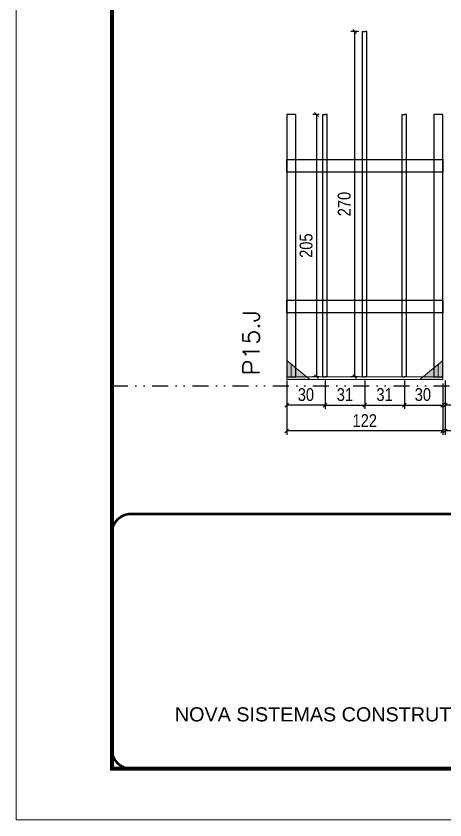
# Model space of a CAD drawing. Extents: x 14400 to 20667, y -21631 to 6985.
# Drawn here: x 14413 to 14749, y 2489 to 3117 of the extents above; entities that cross this region are included whole.
import ezdxf

# ---------------------------------------------------------------- set-up
doc = ezdxf.new("R2010")
doc.units = 0
for name, pattern in [('CONTINUO', [0]), ('DASHED', [0.75, 0.5, -0.25]), ('DIVIDE2', [0.625, 0.25, -0.125, 0, -0.125, 0, -0.125]), ('HIDDEN', [0.375, 0.25, -0.125])]:
    doc.linetypes.add(name, pattern=pattern)
for name, color, linetype in [('COTA', 241, 'Continuous'), ('Nível', 160, 'Continuous'), ('SARR_2.2x10', 60, 'Continuous'), ('SARR_3.5x7', 81, 'Continuous'), ('SARR_7x7', 40, 'Continuous')]:
    doc.layers.add(name, color=color, linetype=linetype)
for name, color, linetype, lineweight in [('Folhas', 255, 'Continuous', 9), ('Madeira', 126, 'Continuous', 18), ('Sarr 2.2x7', 40, 'Continuous', 9), ('SARRAFO DE PRESSAO', 251, 'DASHED', 9), ('Texto Seção', 7, 'Continuous', 15)]:
    doc.layers.add(name, color=color, linetype=linetype, lineweight=lineweight)
doc.styles.add('ARIAL', font='arial.ttf')
doc.styles.add('COTA TECNICA', font='techl___.ttf', dxfattribs={"height": 10})
doc.styles.add('REGUA-120', font='ROMANS.shx', dxfattribs={"height": 15})
doc.dimstyles.new('PAINEL', dxfattribs={"dimtxt": 10, "dimasz": 3, "dimexe": 3, "dimexo": 3, "dimgap": 3, "dimtad": 1, "dimdec": 1, "dimzin": 12, "dimdsep": 46, "dimtxsty": 'COTA TECNICA', "dimblk1": 'OBLIQUE', "dimblk2": 'OBLIQUE', "dimsah": 1, "dimcen": 0.9, "dimclrd": 4, "dimclre": 4, "dimclrt": 240, "dimadec": 1, "dimazin": 3, "dimtfac": 1, "dimtdec": 1, "dimtmove": 0, "dimatfit": 3, "dimfxl": 1, "dimtolj": 1, "dimtzin": 12, "dimarcsym": 0})

# ---------------------------------------------------------------- blocks, each defined once
blk = doc.blocks.new('9999999999')
at = {"color": 30, "linetype": 'CONTINUO', "const_width": 2}
blk.add_lwpolyline([(99583.98, 34230.21), (99583.98, 34414.45, 0.414214), (99568.98, 34429.45), (98228.98, 34429.45, 0.414214), (98213.98, 34414.45), (98213.98, 34245.21, 0.414214), (98228.98, 34230.21), (99583.98, 34230.21)], format="xyb", dxfattribs=at)
at = {"layer": 'Folhas'}
blk.add_lwpolyline([(98138.98, 34190.21), (99623.98, 34190.21), (99623.98, 35240.21), (98138.98, 35240.21)], close=True, dxfattribs=at)
at = {"layer": 'Folhas', "color": 30, "const_width": 3}
blk.add_lwpolyline([(98213.98, 34230.21), (99583.98, 34230.21), (99583.98, 35200.21), (98213.98, 35200.21)], close=True, dxfattribs=at)
at = {"color": 7, "linetype": 'Continuous', "ltscale": 5, "style": 'ARIAL'}
blk.add_text('NOVA SISTEMAS CONSTRUTIVOS', height=11.0592, dxfattribs=at).set_placement((98263.19, 34267.21))
blk = doc.blocks.new('_Oblique')
at = {"color": 0, "linetype": 'ByBlock', "lineweight": -2}
blk.add_line((-0.5, -0.5), (0.5, 0.5), dxfattribs=at)
blk = doc.blocks.new('*D924')
at = {"layer": 'COTA', "color": 4, "lineweight": -2, "transparency": 16777216}
for p, q in [((14749.18, 2817.28), (14749.18, 2790.11)), ((14849.18, 2817.28), (14849.18, 2790.11)), ((14849.18, 2793.11), (14749.18, 2793.11))]:
    blk.add_line(p, q, dxfattribs=at)
at = {"layer": 'Defpoints', "color": 0, "transparency": 16777216}
for p in [(14749.18, 2820.28), (14849.18, 2820.28), (14749.18, 2793.11)]:
    blk.add_point(p, dxfattribs=at)
at = {"layer": 'COTA', "color": 4, "lineweight": -2, "transparency": 16777216, "xscale": 3, "yscale": 3, "zscale": 3, "rotation": 180}
blk.add_blockref('_Oblique', (14749.18, 2793.11), dxfattribs=at)
at = {"layer": 'COTA', "color": 4, "lineweight": -2, "transparency": 16777216, "xscale": 3, "yscale": 3, "zscale": 3}
blk.add_blockref('_Oblique', (14849.18, 2793.11), dxfattribs=at)
at = {"layer": 'COTA', "color": 240, "transparency": 16777216, "insert": (14799.18, 2801.21), "char_height": 10, "attachment_point": 5, "style": 'COTA TECNICA'}
blk.add_mtext('\\A1;100', dxfattribs=at)
blk = doc.blocks.new('*D925')
at = {"layer": 'COTA', "color": 4, "lineweight": -2, "transparency": 16777216}
for p, q in [((14749.18, 2832.48), (14749.18, 2810.28)), ((14774.18, 2832.48), (14774.18, 2810.28)), ((14774.18, 2813.28), (14749.18, 2813.28))]:
    blk.add_line(p, q, dxfattribs=at)
at = {"layer": 'Defpoints', "color": 0, "transparency": 16777216}
for p in [(14749.18, 2835.48), (14774.18, 2835.48), (14749.18, 2813.28)]:
    blk.add_point(p, dxfattribs=at)
at = {"layer": 'COTA', "color": 4, "lineweight": -2, "transparency": 16777216, "xscale": 3, "yscale": 3, "zscale": 3, "rotation": 180}
blk.add_blockref('_Oblique', (14749.18, 2813.28), dxfattribs=at)
at = {"layer": 'COTA', "color": 4, "lineweight": -2, "transparency": 16777216, "xscale": 3, "yscale": 3, "zscale": 3}
blk.add_blockref('_Oblique', (14774.18, 2813.28), dxfattribs=at)
at = {"layer": 'COTA', "color": 240, "transparency": 16777216, "insert": (14761.68, 2821.39), "char_height": 10, "attachment_point": 5, "style": 'COTA TECNICA'}
blk.add_mtext('\\A1;25', dxfattribs=at)
blk = doc.blocks.new('*D929')
at = {"layer": 'COTA', "color": 4, "lineweight": -2, "transparency": 16777216}
for p, q in [((14625.18, 2817.28), (14625.18, 2790.11)), ((14747.18, 2817.28), (14747.18, 2790.11)), ((14747.18, 2793.11), (14625.18, 2793.11))]:
    blk.add_line(p, q, dxfattribs=at)
at = {"layer": 'Defpoints', "color": 0, "transparency": 16777216}
for p in [(14625.18, 2820.28), (14747.18, 2820.28), (14625.18, 2793.11)]:
    blk.add_point(p, dxfattribs=at)
at = {"layer": 'COTA', "color": 4, "lineweight": -2, "transparency": 16777216, "xscale": 3, "yscale": 3, "zscale": 3, "rotation": 180}
blk.add_blockref('_Oblique', (14625.18, 2793.11), dxfattribs=at)
at = {"layer": 'COTA', "color": 4, "lineweight": -2, "transparency": 16777216, "xscale": 3, "yscale": 3, "zscale": 3}
blk.add_blockref('_Oblique', (14747.18, 2793.11), dxfattribs=at)
at = {"layer": 'COTA', "color": 240, "transparency": 16777216, "insert": (14686.18, 2801.17), "char_height": 10, "attachment_point": 5, "style": 'COTA TECNICA'}
blk.add_mtext('\\A1;122', dxfattribs=at)
blk = doc.blocks.new('*D930')
at = {"layer": 'COTA', "color": 4, "lineweight": -2, "transparency": 16777216}
for p, q in [((14625.18, 2832.48), (14625.18, 2810.28)), ((14655.18, 2832.48), (14655.18, 2810.28)), ((14655.18, 2813.28), (14625.18, 2813.28))]:
    blk.add_line(p, q, dxfattribs=at)
at = {"layer": 'Defpoints', "color": 0, "transparency": 16777216}
for p in [(14625.18, 2835.48), (14655.18, 2835.48), (14625.18, 2813.28)]:
    blk.add_point(p, dxfattribs=at)
at = {"layer": 'COTA', "color": 4, "lineweight": -2, "transparency": 16777216, "xscale": 3, "yscale": 3, "zscale": 3, "rotation": 180}
blk.add_blockref('_Oblique', (14625.18, 2813.28), dxfattribs=at)
at = {"layer": 'COTA', "color": 4, "lineweight": -2, "transparency": 16777216, "xscale": 3, "yscale": 3, "zscale": 3}
blk.add_blockref('_Oblique', (14655.18, 2813.28), dxfattribs=at)
at = {"layer": 'COTA', "color": 240, "transparency": 16777216, "insert": (14640.18, 2821.5), "char_height": 10, "attachment_point": 5, "style": 'COTA TECNICA'}
blk.add_mtext('\\A1;30', dxfattribs=at)
blk = doc.blocks.new('*D931')
at = {"layer": 'COTA', "color": 4, "lineweight": -2, "transparency": 16777216}
for p, q in [((14717.18, 2832.48), (14717.18, 2810.28)), ((14747.18, 2830.28), (14747.18, 2810.28)), ((14717.18, 2813.28), (14747.18, 2813.28))]:
    blk.add_line(p, q, dxfattribs=at)
at = {"layer": 'Defpoints', "color": 0, "transparency": 16777216}
for p in [(14717.18, 2835.48), (14747.18, 2833.28), (14747.18, 2813.28)]:
    blk.add_point(p, dxfattribs=at)
at = {"layer": 'COTA', "color": 4, "lineweight": -2, "transparency": 16777216, "xscale": 3, "yscale": 3, "zscale": 3, "rotation": 180}
blk.add_blockref('_Oblique', (14717.18, 2813.28), dxfattribs=at)
at = {"layer": 'COTA', "color": 4, "lineweight": -2, "transparency": 16777216, "xscale": 3, "yscale": 3, "zscale": 3}
blk.add_blockref('_Oblique', (14747.18, 2813.28), dxfattribs=at)
at = {"layer": 'COTA', "color": 240, "transparency": 16777216, "insert": (14731.68, 2821.5), "char_height": 10, "attachment_point": 5, "style": 'COTA TECNICA'}
blk.add_mtext('\\A1;30', dxfattribs=at)
blk = doc.blocks.new('*D932')
at = {"layer": 'COTA', "color": 4, "lineweight": -2, "transparency": 16777216}
for p, q in [((14655.18, 2832.48), (14655.18, 2810.28)), ((14686.18, 2832.48), (14686.18, 2810.28)), ((14655.18, 2813.28), (14686.18, 2813.28))]:
    blk.add_line(p, q, dxfattribs=at)
at = {"layer": 'Defpoints', "color": 0, "transparency": 16777216}
for p in [(14655.18, 2835.48), (14686.18, 2835.48), (14686.18, 2813.28)]:
    blk.add_point(p, dxfattribs=at)
at = {"layer": 'COTA', "color": 4, "lineweight": -2, "transparency": 16777216, "xscale": 3, "yscale": 3, "zscale": 3, "rotation": 180}
blk.add_blockref('_Oblique', (14655.18, 2813.28), dxfattribs=at)
at = {"layer": 'COTA', "color": 4, "lineweight": -2, "transparency": 16777216, "xscale": 3, "yscale": 3, "zscale": 3}
blk.add_blockref('_Oblique', (14686.18, 2813.28), dxfattribs=at)
at = {"layer": 'COTA', "color": 240, "transparency": 16777216, "insert": (14670.68, 2821.5), "char_height": 10, "attachment_point": 5, "style": 'COTA TECNICA'}
blk.add_mtext('\\A1;31', dxfattribs=at)
blk = doc.blocks.new('*D933')
at = {"layer": 'COTA', "color": 4, "lineweight": -2, "transparency": 16777216}
for p, q in [((14686.18, 2832.48), (14686.18, 2810.28)), ((14717.18, 2832.48), (14717.18, 2810.28)), ((14686.18, 2813.28), (14717.18, 2813.28))]:
    blk.add_line(p, q, dxfattribs=at)
at = {"layer": 'Defpoints', "color": 0, "transparency": 16777216}
for p in [(14686.18, 2835.48), (14717.18, 2835.48), (14717.18, 2813.28)]:
    blk.add_point(p, dxfattribs=at)
at = {"layer": 'COTA', "color": 4, "lineweight": -2, "transparency": 16777216, "xscale": 3, "yscale": 3, "zscale": 3, "rotation": 180}
blk.add_blockref('_Oblique', (14686.18, 2813.28), dxfattribs=at)
at = {"layer": 'COTA', "color": 4, "lineweight": -2, "transparency": 16777216, "xscale": 3, "yscale": 3, "zscale": 3}
blk.add_blockref('_Oblique', (14717.18, 2813.28), dxfattribs=at)
at = {"layer": 'COTA', "color": 240, "transparency": 16777216, "insert": (14701.68, 2821.5), "char_height": 10, "attachment_point": 5, "style": 'COTA TECNICA'}
blk.add_mtext('\\A1;31', dxfattribs=at)
blk = doc.blocks.new('*D950')
at = {"layer": 'COTA', "color": 4, "lineweight": -2, "transparency": 16777216}
for p, q in [((14650.44, 3040.45), (14645.48, 3040.45)), ((14648.48, 3040.45), (14648.48, 2835.48)), ((14650.43, 2835.48), (14645.48, 2835.48))]:
    blk.add_line(p, q, dxfattribs=at)
at = {"layer": 'Defpoints', "color": 0, "transparency": 16777216}
for p in [(14653.44, 3040.45), (14648.48, 2835.48), (14653.43, 2835.48)]:
    blk.add_point(p, dxfattribs=at)
at = {"layer": 'COTA', "color": 4, "lineweight": -2, "transparency": 16777216, "xscale": 3, "yscale": 3, "zscale": 3}
for p, rotation in [((14648.48, 3040.45), 90), ((14648.48, 2835.48), 270)]:
    blk.add_blockref('_Oblique', p, dxfattribs=dict(at, rotation=rotation))
at = {"layer": 'COTA', "color": 240, "transparency": 16777216, "insert": (14640.37, 2937.97), "char_height": 10, "attachment_point": 5, "rotation": 90, "style": 'COTA TECNICA'}
blk.add_mtext('\\A1;205', dxfattribs=at)
blk = doc.blocks.new('*D1305')
at = {"layer": 'COTA', "color": 4, "lineweight": -2, "transparency": 16777216}
for p, q in [((14681.43, 3105.45), (14675.34, 3105.45)), ((14678.34, 2835.48), (14678.34, 3105.45)), ((14681.43, 2835.48), (14675.34, 2835.48))]:
    blk.add_line(p, q, dxfattribs=at)
at = {"layer": 'Defpoints', "color": 0, "transparency": 16777216}
for p in [(14678.34, 3105.45), (14684.43, 3105.45), (14684.43, 2835.48)]:
    blk.add_point(p, dxfattribs=at)
at = {"layer": 'COTA', "color": 4, "lineweight": -2, "transparency": 16777216, "xscale": 3, "yscale": 3, "zscale": 3}
for p, rotation in [((14678.34, 3105.45), 90), ((14678.34, 2835.48), 270)]:
    blk.add_blockref('_Oblique', p, dxfattribs=dict(at, rotation=rotation))
at = {"layer": 'COTA', "color": 240, "transparency": 16777216, "insert": (14670.24, 2970.47), "char_height": 10, "attachment_point": 5, "rotation": 90, "style": 'COTA TECNICA'}
blk.add_mtext('\\A1;270', dxfattribs=at)

msp = doc.modelspace()

# ---------------------------------------------------------------- hatches: boundary and pattern name
at = {"layer": 'Madeira'}
h = msp.add_hatch(color=252, dxfattribs=at)
h.dxf.hatch_style = 2
h.paths.add_polyline_path([(14625.18, 2848.28), (14625.18, 2833.28), (14643.18, 2833.28)])
h = msp.add_hatch(color=252, dxfattribs=at)
h.dxf.hatch_style = 2
h.paths.add_polyline_path([(14747.18, 2848.28), (14747.18, 2833.28), (14729.18, 2833.28)])

# ---------------------------------------------------------------- linework, layer by layer
at = {"layer": 'Madeira', "color": 1, "linetype": 'HIDDEN'}
for p, q in [((14628.68, 2844.78), (14628.68, 2835.48)), ((14628.68, 2844.78), (14628.68, 2835.48)), ((14632.18, 2841.28), (14632.18, 2835.48)), ((14743.68, 2844.78), (14743.68, 2835.48)), ((14743.68, 2844.78), (14743.68, 2835.48)), ((14635.02, 2835.48), (14625.18, 2835.48)), ((14635.02, 2835.48), (14625.18, 2835.48)), ((14640.98, 2835.48), (14625.18, 2835.48)), ((14731.38, 2835.48), (14747.18, 2835.48)), ((14737.35, 2835.48), (14747.18, 2835.48)), ((14737.35, 2835.48), (14747.18, 2835.48))]:
    msp.add_line(p, q, dxfattribs=at)
at = {"layer": 'Madeira'}
msp.add_line((14625.18, 2835.48), (14625.18, 2833.28), dxfattribs=at)
msp.add_line((14625.18, 2835.48), (14625.18, 2833.28), dxfattribs=at)
msp.add_line((14625.18, 2835.48), (14625.18, 2833.28), dxfattribs=at)
at = {"layer": 'Madeira', "color": 0}
for points in [[(14625.18, 2848.28), (14625.18, 2833.28), (14643.18, 2833.28), (14625.18, 2848.28)], [(14747.18, 2848.28), (14747.18, 2833.28), (14729.18, 2833.28), (14747.18, 2848.28)]]:
    msp.add_lwpolyline(points, dxfattribs=at)
at = {"layer": 'Nível', "color": 4, "linetype": 'DIVIDE2', "ltscale": 50}
msp.add_line((14488.47, 2828.29), (15858.47, 2828.29), dxfattribs=at)
at = {"layer": 'Sarr 2.2x7'}
msp.add_lwpolyline([(14747.18, 2835.48), (14625.18, 2835.48), (14625.18, 2833.28), (14747.18, 2833.28)], close=True, dxfattribs=at)
at = {"layer": 'SARR_2.2x10'}
for points in [[(14625.18, 3005.45), (14747.19, 3005.45), (14747.19, 2995.45), (14625.18, 2995.45)], [(14625.18, 2895.45), (14747.19, 2895.45), (14747.19, 2885.45), (14625.18, 2885.45)]]:
    msp.add_lwpolyline(points, close=True, dxfattribs=at)
at = {"layer": 'SARR_3.5x7'}
for p, q in [((14684.43, 2835.48), (14684.43, 3105.45)), ((14684.43, 3105.45), (14686.18, 3105.45)), ((14687.93, 3105.45), (14686.18, 3105.45)), ((14687.93, 2835.48), (14687.93, 3105.45)), ((14653.43, 2835.48), (14653.44, 3040.45)), ((14653.44, 3040.45), (14655.19, 3040.45)), ((14656.94, 3040.45), (14655.19, 3040.45)), ((14656.93, 2835.48), (14656.94, 3040.45)), ((14715.43, 2835.48), (14715.43, 3040.45)), ((14715.43, 3040.45), (14717.18, 3040.45)), ((14718.93, 3040.45), (14717.18, 3040.45)), ((14718.93, 2835.48), (14718.93, 3040.45)), ((14653.43, 2835.48), (14655.18, 2835.48)), ((14656.93, 2835.48), (14655.18, 2835.48)), ((14684.43, 2835.48), (14686.18, 2835.48)), ((14687.93, 2835.48), (14686.18, 2835.48)), ((14715.43, 2835.48), (14717.18, 2835.48)), ((14718.93, 2835.48), (14717.18, 2835.48))]:
    msp.add_line(p, q, dxfattribs=at)
at = {"layer": 'SARR_7x7'}
for points in [[(14625.18, 2835.48), (14632.18, 2835.48), (14632.19, 3040.45), (14625.19, 3040.45)], [(14740.18, 2835.48), (14747.18, 2835.48), (14747.18, 3040.45), (14740.18, 3040.45)]]:
    msp.add_lwpolyline(points, close=True, dxfattribs=at)

# ---------------------------------------------------------------- block references
at = {"layer": 'SARRAFO DE PRESSAO', "color": 6, "linetype": 'ByBlock'}
msp.add_blockref('9999999999', (-83725.51, -31701.2), dxfattribs=at)

# ---------------------------------------------------------------- texts
at = {"layer": 'Texto Seção', "style": 'REGUA-120', "width": 1.05}
msp.add_text('P15.J', height=13, rotation=90, dxfattribs=at).set_placement((14603.89, 2836.58))

# ---------------------------------------------------------------- dimensions: what is measured, and where the dimension line sits
at = {"layer": 'COTA'}
for base, p1, p2, picture, middle in [((14678.34, 3105.45), (14684.43, 2835.48), (14684.43, 3105.45), '*D1305', (14670.24, 2970.47)), ((14648.48, 2835.48), (14653.44, 3040.45), (14653.43, 2835.48), '*D950', (14640.37, 2937.97))]:
    dim = msp.add_linear_dim(base=base, p1=p1, p2=p2, angle=90, dimstyle='PAINEL', dxfattribs=at)
    dim.commit()
    dim.dimension.update_dxf_attribs({"geometry": picture, "text_midpoint": middle})
for base, p1, p2, picture, middle in [((14625.18, 2813.28), (14655.18, 2835.48), (14625.18, 2835.48), '*D930', (14640.18, 2821.5)), ((14749.18, 2813.28), (14774.18, 2835.48), (14749.18, 2835.48), '*D925', (14761.68, 2821.39)), ((14625.18, 2793.11), (14747.18, 2820.28), (14625.18, 2820.28), '*D929', (14686.18, 2801.17)), ((14749.18, 2793.11), (14849.18, 2820.28), (14749.18, 2820.28), '*D924', (14799.18, 2801.21))]:
    dim = msp.add_linear_dim(base=base, p1=p1, p2=p2, angle=180, dimstyle='PAINEL', override={"dimtmove": 1}, dxfattribs=at)
    dim.commit()
    dim.dimension.update_dxf_attribs({"geometry": picture, "text_midpoint": middle})
for base, p1, p2, picture, middle in [((14686.18, 2813.28), (14655.18, 2835.48), (14686.18, 2835.48), '*D932', (14670.68, 2821.5)), ((14717.18, 2813.28), (14686.18, 2835.48), (14717.18, 2835.48), '*D933', (14701.68, 2821.5))]:
    dim = msp.add_linear_dim(base=base, p1=p1, p2=p2, dimstyle='PAINEL', override={"dimtmove": 1}, dxfattribs=at)
    dim.commit()
    dim.dimension.update_dxf_attribs({"geometry": picture, "text_midpoint": middle})
dim = msp.add_linear_dim(base=(14747.18, 2813.28), p1=(14717.18, 2835.48), p2=(14747.18, 2833.28), dimstyle='PAINEL', override={"dimtmove": 1}, dxfattribs=at)
dim.commit()
dim.dimension.update_dxf_attribs({"geometry": '*D931', "text_midpoint": (14731.68, 2813.28), "dimtype": 160})

doc.saveas('drawing.dxf')
